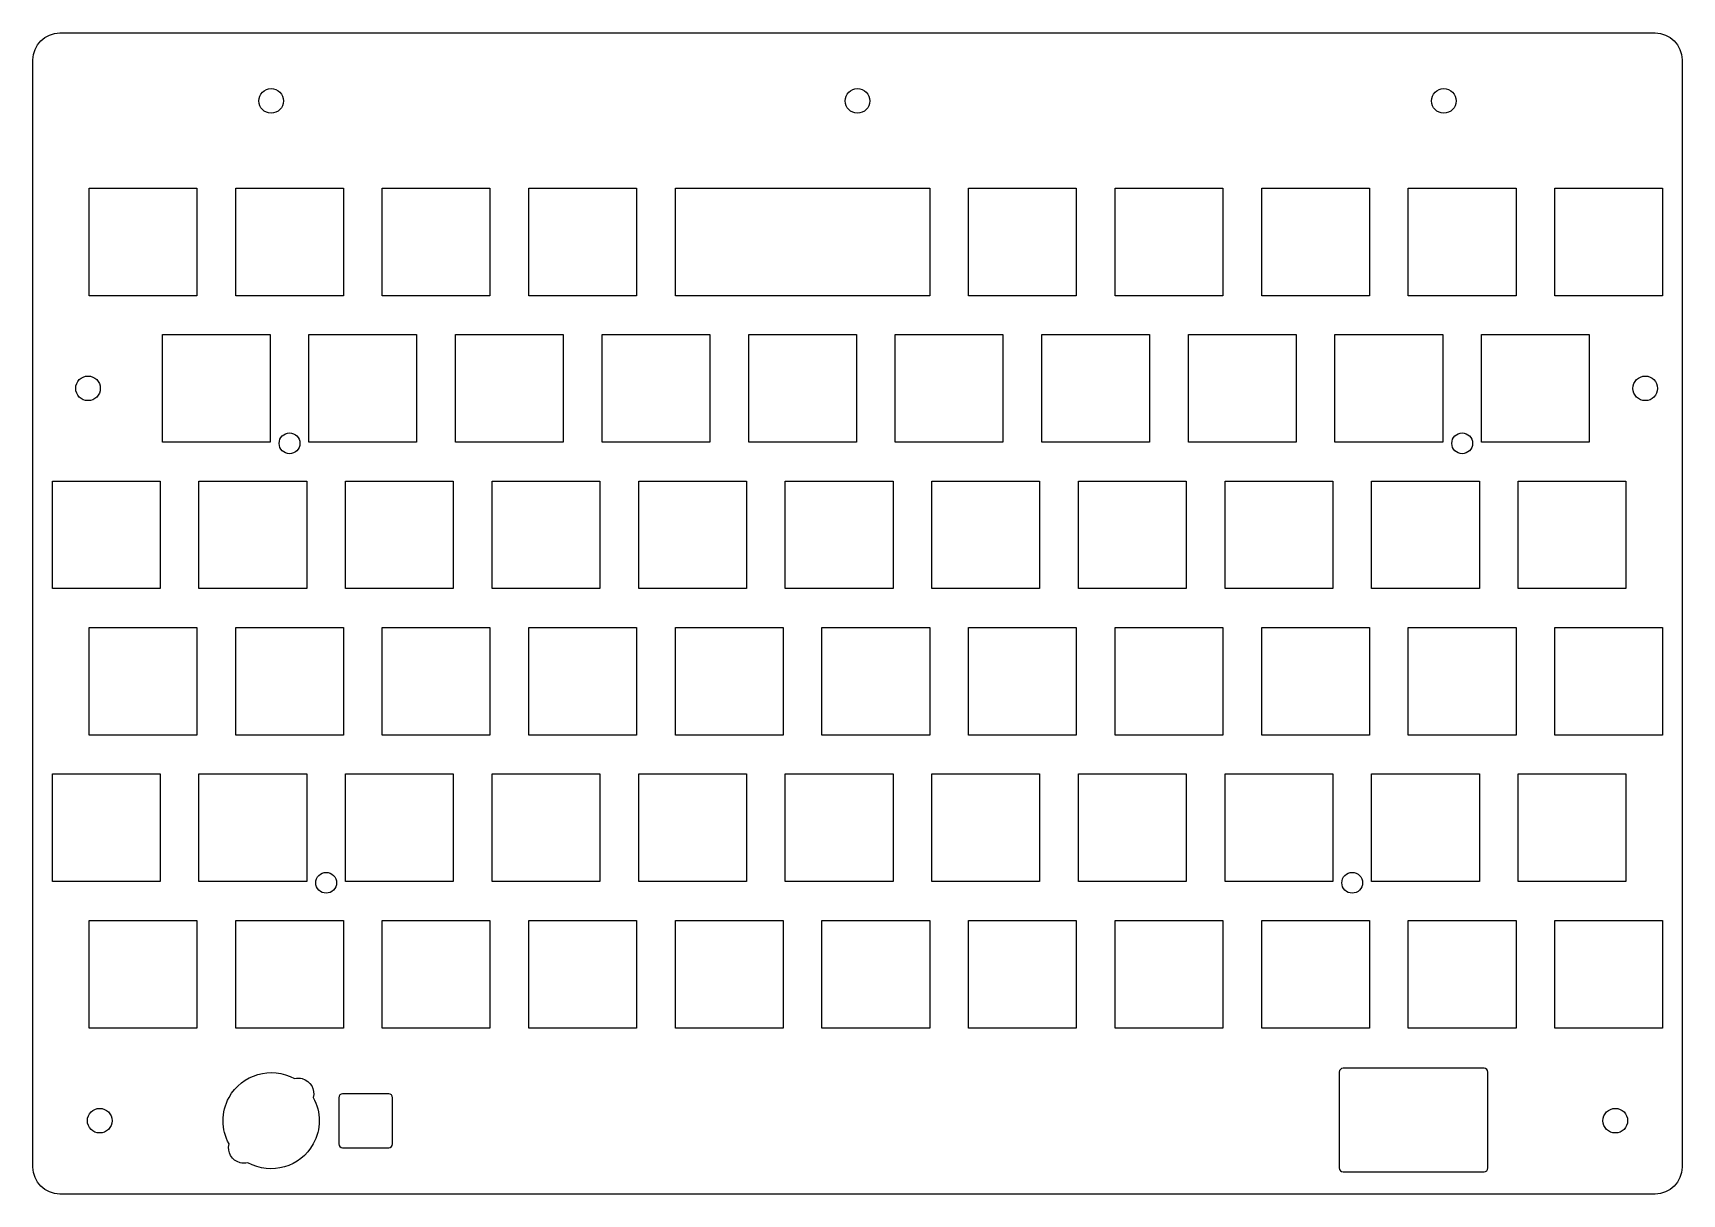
# Model space of a CAD drawing. Header units: millimetres. Extents: x -99 to 115, y -67 to 84.
import ezdxf

# ---------------------------------------------------------------- set-up
doc = ezdxf.new("R2010")
doc.units = ezdxf.units.MM
doc.header["$MEASUREMENT"] = 0
doc.layers.get('0').update_dxf_attribs({"lineweight": 0})

msp = doc.modelspace()

# ---------------------------------------------------------------- linework, layer by layer
at = {"color": 7, "lineweight": 25}
for points in [[(-77.75, 63.62), (-77.75, 49.62), (-91.75, 49.62), (-91.75, 63.62)], [(-58.7, 63.62), (-58.7, 49.62), (-72.7, 49.62), (-72.7, 63.62)], [(-39.65, 63.62), (-39.65, 49.62), (-53.65, 49.62), (-53.65, 63.62)], [(-20.6, 63.62), (-20.6, 49.62), (-34.6, 49.62), (-34.6, 63.62)], [(-15.55, 49.62), (-15.55, 63.62), (17.5, 63.62), (17.5, 49.62)], [(22.55, 49.62), (22.55, 63.62), (36.55, 63.62), (36.55, 49.62)], [(41.6, 49.62), (41.6, 63.62), (55.6, 63.62), (55.6, 49.62)], [(60.65, 49.62), (60.65, 63.62), (74.65, 63.62), (74.65, 49.62)], [(79.7, 49.62), (79.7, 63.62), (93.7, 63.62), (93.7, 49.62)], [(98.75, 49.62), (98.75, 63.62), (112.75, 63.62), (112.75, 49.62)], [(-68.23, 44.57), (-68.23, 30.57), (-82.23, 30.57), (-82.23, 44.57)], [(-49.18, 44.57), (-49.18, 30.57), (-63.18, 30.57), (-63.18, 44.57)], [(-30.13, 44.57), (-30.13, 30.57), (-44.13, 30.57), (-44.13, 44.57)], [(-11.08, 44.57), (-11.08, 30.57), (-25.08, 30.57), (-25.08, 44.57)], [(7.97, 44.57), (7.97, 30.57), (-6.03, 30.57), (-6.03, 44.57)], [(27.02, 44.57), (27.02, 30.57), (13.02, 30.57), (13.02, 44.57)], [(46.07, 44.57), (46.07, 30.57), (32.07, 30.57), (32.07, 44.57)], [(65.12, 44.57), (65.12, 30.57), (51.12, 30.57), (51.12, 44.57)], [(84.17, 44.57), (84.17, 30.57), (70.17, 30.57), (70.17, 44.57)], [(103.22, 44.57), (103.22, 30.57), (89.22, 30.57), (89.22, 44.57)], [(-82.52, 25.52), (-82.52, 11.52), (-96.52, 11.52), (-96.52, 25.52)], [(-63.47, 25.52), (-63.47, 11.52), (-77.47, 11.52), (-77.47, 25.52)], [(-44.42, 25.52), (-44.42, 11.52), (-58.42, 11.52), (-58.42, 25.52)], [(-25.37, 25.52), (-25.37, 11.52), (-39.37, 11.52), (-39.37, 25.52)], [(-6.32, 25.52), (-6.32, 11.52), (-20.32, 11.52), (-20.32, 25.52)], [(12.73, 25.52), (12.73, 11.52), (-1.27, 11.52), (-1.27, 25.52)], [(31.78, 25.52), (31.78, 11.52), (17.78, 11.52), (17.78, 25.52)], [(50.83, 25.52), (50.83, 11.52), (36.83, 11.52), (36.83, 25.52)], [(69.88, 25.52), (69.88, 11.52), (55.88, 11.52), (55.88, 25.52)], [(88.93, 25.52), (88.93, 11.52), (74.93, 11.52), (74.93, 25.52)], [(107.98, 25.52), (107.98, 11.52), (93.98, 11.52), (93.98, 25.52)], [(-77.75, 6.47), (-77.75, -7.53), (-91.75, -7.53), (-91.75, 6.47)], [(-58.7, 6.47), (-58.7, -7.53), (-72.7, -7.53), (-72.7, 6.47)], [(-39.65, 6.47), (-39.65, -7.53), (-53.65, -7.53), (-53.65, 6.47)], [(-20.6, 6.47), (-20.6, -7.53), (-34.6, -7.53), (-34.6, 6.47)], [(-1.55, 6.47), (-1.55, -7.53), (-15.55, -7.53), (-15.55, 6.47)], [(17.5, 6.47), (17.5, -7.53), (3.5, -7.53), (3.5, 6.47)], [(36.55, 6.47), (36.55, -7.53), (22.55, -7.53), (22.55, 6.47)], [(55.6, 6.47), (55.6, -7.53), (41.6, -7.53), (41.6, 6.47)], [(74.65, 6.47), (74.65, -7.53), (60.65, -7.53), (60.65, 6.47)], [(93.7, 6.47), (93.7, -7.53), (79.7, -7.53), (79.7, 6.47)], [(112.75, 6.47), (112.75, -7.53), (98.75, -7.53), (98.75, 6.47)], [(-82.52, -12.58), (-82.52, -26.58), (-96.52, -26.58), (-96.52, -12.58)], [(-63.47, -12.58), (-63.47, -26.58), (-77.47, -26.58), (-77.47, -12.58)], [(-44.42, -12.58), (-44.42, -26.58), (-58.42, -26.58), (-58.42, -12.58)], [(-25.37, -26.58), (-39.37, -26.58), (-39.37, -12.58), (-25.37, -12.58)], [(-6.32, -26.58), (-20.32, -26.58), (-20.32, -12.58), (-6.32, -12.58)], [(12.73, -12.58), (12.73, -26.58), (-1.27, -26.58), (-1.27, -12.58)], [(31.78, -12.58), (31.78, -26.58), (17.78, -26.58), (17.78, -12.58)], [(50.83, -12.58), (50.83, -26.58), (36.83, -26.58), (36.83, -12.58)], [(69.88, -12.58), (69.88, -26.58), (55.88, -26.58), (55.88, -12.58)], [(88.93, -12.58), (88.93, -26.58), (74.93, -26.58), (74.93, -12.58)], [(107.98, -12.58), (107.98, -26.58), (93.98, -26.58), (93.98, -12.58)], [(-77.75, -31.63), (-77.75, -45.63), (-91.75, -45.63), (-91.75, -31.63)], [(-58.7, -31.63), (-58.7, -45.63), (-72.7, -45.63), (-72.7, -31.63)], [(-39.65, -31.63), (-39.65, -45.63), (-53.65, -45.63), (-53.65, -31.63)], [(-20.6, -31.63), (-20.6, -45.63), (-34.6, -45.63), (-34.6, -31.63)], [(-1.55, -31.63), (-1.55, -45.63), (-15.55, -45.63), (-15.55, -31.63)], [(17.5, -31.63), (17.5, -45.63), (3.5, -45.63), (3.5, -31.63)], [(36.55, -31.63), (36.55, -45.63), (22.55, -45.63), (22.55, -31.63)], [(55.6, -31.63), (55.6, -45.63), (41.6, -45.63), (41.6, -31.63)], [(74.65, -31.63), (74.65, -45.63), (60.65, -45.63), (60.65, -31.63)], [(93.7, -31.63), (93.7, -45.63), (79.7, -45.63), (79.7, -31.63)], [(112.75, -31.63), (112.75, -45.63), (98.75, -45.63), (98.75, -31.63)]]:
    msp.add_lwpolyline(points, close=True, dxfattribs=at)
for centre, radius in [((-68.09, 74.95), 1.6), ((8.11, 74.95), 1.6), ((84.31, 74.95), 1.6), ((-91.89, 37.57), 1.6), ((110.49, 37.57), 1.6), ((-65.7, 30.42), 1.35), ((86.7, 30.42), 1.35), ((-60.94, -26.73), 1.35), ((72.41, -26.73), 1.35), ((-90.37, -57.67), 1.6), ((106.6, -57.67), 1.6)]:
    msp.add_circle(centre, radius, dxfattribs=at)
for points in [[(115.27, 80.29), (115.27, 82.22), (113.7, 83.79), (111.77, 83.79), (111.77, 83.79), (-95.54, 83.79), (-95.54, 83.79), (-97.48, 83.79), (-99.04, 82.22), (-99.04, 80.29), (-99.04, 80.29), (-99.04, -63.71), (-99.04, -63.71), (-99.04, -65.64), (-97.48, -67.21), (-95.54, -67.21), (-95.54, -67.21), (111.77, -67.21), (111.77, -67.21), (113.7, -67.21), (115.27, -65.64), (115.27, -63.71), (115.27, -63.71), (115.27, 80.29), (115.27, 80.29)], [(-62.62, -54.65), (-62.33, -53.58), (-62.97, -52.49), (-64.04, -52.2), (-64.37, -52.11), (-64.73, -52.11), (-65.06, -52.2), (-68.08, -50.53), (-71.88, -51.63), (-73.56, -54.65), (-74.6, -56.53), (-74.6, -58.81), (-73.56, -60.7), (-73.84, -61.77), (-73.2, -62.86), (-72.13, -63.14), (-71.8, -63.23), (-71.45, -63.23), (-71.11, -63.14), (-68.09, -64.81), (-64.29, -63.72), (-62.62, -60.7), (-61.58, -58.81), (-61.58, -56.53), (-62.62, -54.65)], [(71.22, -50.85), (71.22, -50.85), (89.55, -50.85), (89.55, -50.85), (89.83, -50.85), (90.05, -51.08), (90.05, -51.35), (90.05, -51.35), (90.05, -63.82), (90.05, -63.82), (90.05, -64.1), (89.83, -64.32), (89.55, -64.32), (89.55, -64.32), (71.22, -64.32), (71.22, -64.32), (70.95, -64.32), (70.72, -64.1), (70.72, -63.82), (70.72, -63.82), (70.72, -51.35), (70.72, -51.35), (70.72, -51.08), (70.95, -50.85), (71.22, -50.85)], [(-52.31, -54.68), (-52.31, -54.68), (-52.31, -60.68), (-52.31, -60.68), (-52.31, -60.96), (-52.54, -61.18), (-52.81, -61.18), (-52.81, -61.18), (-58.81, -61.18), (-58.81, -61.18), (-59.09, -61.18), (-59.31, -60.96), (-59.31, -60.68), (-59.31, -60.68), (-59.31, -54.68), (-59.31, -54.68), (-59.31, -54.41), (-59.09, -54.18), (-58.81, -54.18), (-58.81, -54.18), (-52.81, -54.18), (-52.81, -54.18), (-52.54, -54.18), (-52.31, -54.41), (-52.31, -54.68)]]:
    msp.add_open_spline(points, degree=3, knots=[0, 0, 0, 0, 1, 1, 1, 2, 2, 2, 3, 3, 3, 4, 4, 4, 5, 5, 5, 6, 6, 6, 7, 7, 7, 8, 8, 8, 8], dxfattribs=at)

doc.saveas('drawing.dxf')
